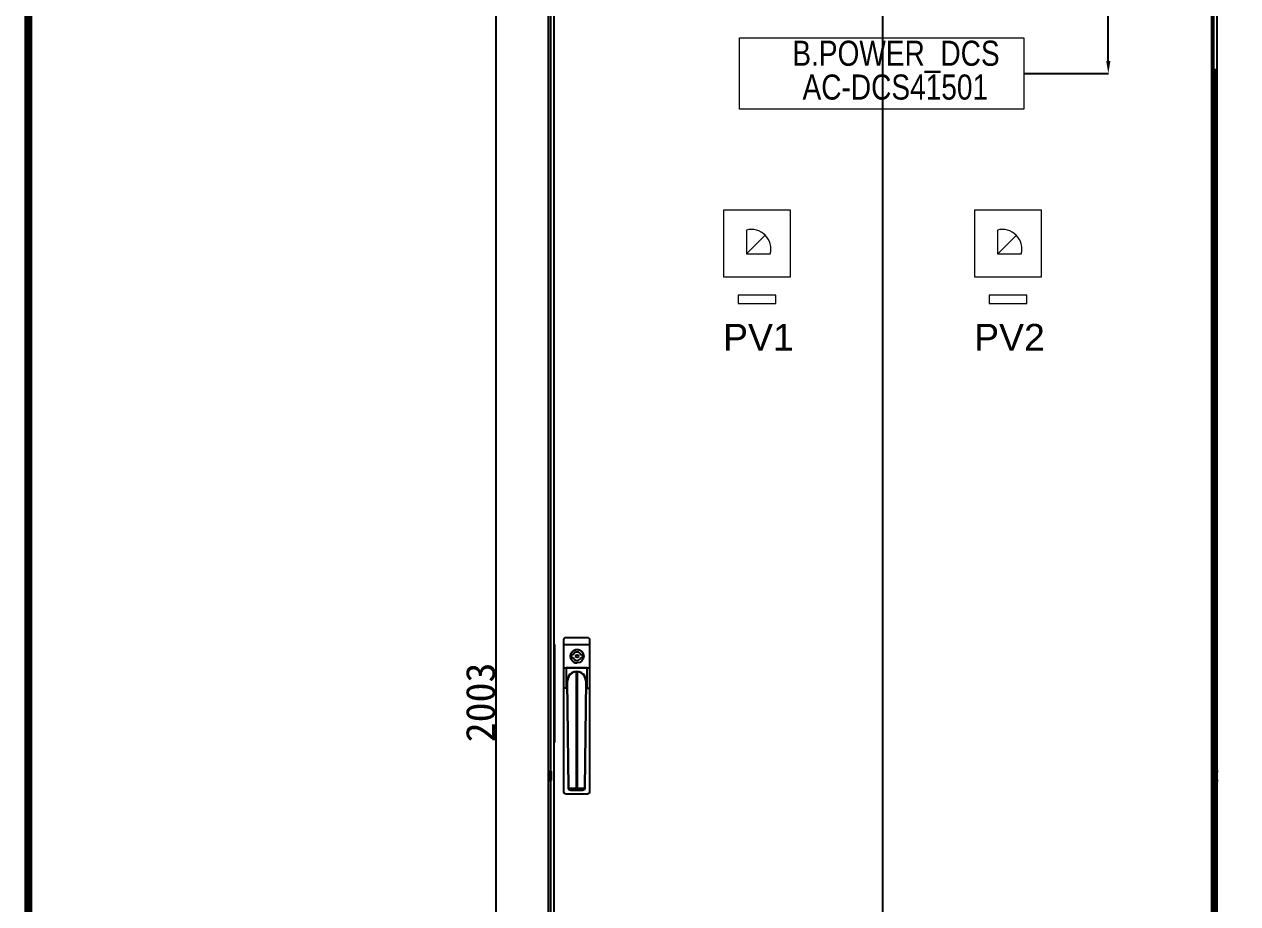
# Model space of a CAD drawing. Extents: x 81437 to 204847, y -54769 to -29444.
# Drawn here: x 81550 to 83000, y -48531 to -47481 of the extents above; entities that cross this region are included whole.
import ezdxf
from ezdxf.enums import TextEntityAlignment as Align
from ezdxf.lldxf.tags import DXFTag

# ---------------------------------------------------------------- set-up
doc = ezdxf.new("R2010")
doc.units = 0
doc.header["$LTSCALE"] = 100
doc.header["$MEASUREMENT"] = 0
doc.layers.add('HLSTK', color=7, linetype='Continuous')
doc.layers.add('t', color=1, linetype='Continuous')
doc.layers.add('细实线', color=7, linetype='Continuous', lineweight=20)
doc.styles.add('HZ', font='arial.ttf', dxfattribs={"width": 0.7})
doc.styles.get("Standard").update_dxf_attribs({"font": ''})
doc.styles.add('微软雅黑', font='')
doc.styles.get('Standard').set_extended_font_data('SimSun')
doc.styles.get('微软雅黑').set_extended_font_data('Microsoft YaHei')
tags = doc.linetypes.add('CENTER', pattern=[2, 1.25, -0.25, 0.25, -0.25]).pattern_tags.tags
tags[10:11] = [DXFTag(74, 4), DXFTag(75, 0), DXFTag(340, '0'), DXFTag(46, 1.0), DXFTag(50, 0.0), DXFTag(44, 0.0), DXFTag(45, 0.0)]
tags[8:9] = [DXFTag(74, 4), DXFTag(75, 0), DXFTag(340, '0'), DXFTag(46, 1.0), DXFTag(50, 0.0), DXFTag(44, 0.0), DXFTag(45, 0.0)]
tags[6:7] = [DXFTag(74, 4), DXFTag(75, 0), DXFTag(340, '0'), DXFTag(46, 1.0), DXFTag(50, 0.0), DXFTag(44, 0.0), DXFTag(45, 0.0)]
tags[4:5] = [DXFTag(74, 4), DXFTag(75, 0), DXFTag(340, '0'), DXFTag(46, 1.0), DXFTag(50, 0.0), DXFTag(44, 0.0), DXFTag(45, 0.0)]
doc.dimstyles.new('ISO-25', dxfattribs={"dimtxt": 35, "dimasz": 35, "dimexe": 1.25, "dimexo": 0.625, "dimtad": 1, "dimtoh": 1, "dimdec": 0, "dimtxsty": 'Standard', "dimcen": 2.5, "dimadec": 0, "dimazin": 0, "dimtfac": 1, "dimtdec": 0, "dimtmove": 0, "dimatfit": 3, "dimfxl": 1, "dimarcsym": 0})
doc.dimstyles.new('STANDARD$0', dxfattribs={"dimtxt": 25, "dimasz": 15, "dimexe": 0.18, "dimexo": 0.0625, "dimgap": 0.09, "dimtad": 0, "dimdec": 0, "dimzin": 0, "dimdsep": 46, "dimtxsty": 'Standard', "dimcen": 0.09, "dimadec": 0, "dimazin": 0, "dimtfac": 1, "dimtdec": 0, "dimtofl": 0, "dimtmove": 0, "dimatfit": 3, "dimfxl": 1, "dimtolj": 1, "dimtzin": 0, "dimarcsym": 0})

# ---------------------------------------------------------------- blocks, each defined once
blk = doc.blocks.new('*D141')
at = {"color": 0, "lineweight": -2, "transparency": 16777216}
for p, q in [((82175.5, -47289.7), (82111.9, -47289.7)), ((82113.2, -47324.7), (82113.2, -49257.2)), ((82175.5, -49292.2), (82111.9, -49292.2))]:
    blk.add_line(p, q, dxfattribs=at)
at = {"color": 0, "transparency": 16777216}
for points in [[(82119, -47324.7), (82107.4, -47324.7), (82113.2, -47289.7)], [(82107.4, -49257.2), (82119, -49257.2), (82113.2, -49292.2)]]:
    blk.add_solid(points, dxfattribs=at)
at = {"layer": 'Defpoints', "color": 0, "transparency": 16777216}
for p in [(82176.1, -47289.7), (82113.2, -49292.2), (82176.1, -49292.2)]:
    blk.add_point(p, dxfattribs=at)
at = {"color": 0, "transparency": 16777216, "insert": (82095.1, -48291), "char_height": 35, "attachment_point": 5, "rotation": 90}
blk.add_mtext('2003', dxfattribs=at)
blk = doc.blocks.new('*D138')
at = {"layer": 'Defpoints', "color": 0, "transparency": 16777216}
for p in [(82744.2, -47289.6), (82845.1, -47289.6), (82744.2, -47539.6)]:
    blk.add_point(p, dxfattribs=at)
at = {"layer": '细实线', "color": 0, "lineweight": -2, "transparency": 16777216}
for p, q in [((82744.3, -47289.6), (82845.3, -47289.6)), ((82845.1, -47304.6), (82845.1, -47389.6)), ((82845.1, -47524.6), (82845.1, -47439.5)), ((82744.3, -47539.6), (82845.3, -47539.6))]:
    blk.add_line(p, q, dxfattribs=at)
at = {"layer": '细实线', "color": 0, "transparency": 16777216}
for points in [[(82847.6, -47304.6), (82842.6, -47304.6), (82845.1, -47289.6)], [(82842.6, -47524.6), (82847.6, -47524.6), (82845.1, -47539.6)]]:
    blk.add_solid(points, dxfattribs=at)
at = {"layer": '细实线', "color": 0, "transparency": 16777216, "insert": (82845.1, -47414.6), "char_height": 25, "attachment_point": 5, "rotation": 90}
blk.add_mtext('\\A1;250', dxfattribs=at)
blk = doc.blocks.new('图框')
at = {"layer": 't', "color": 7, "const_width": 9.62}
blk.add_lwpolyline([(4109.5, -3210.4), (4109.5, -58.9), (-6.2, -58.9), (-6.2, -3210.4)], close=True, dxfattribs=at)
at = {"color": 7, "style": '微软雅黑', "flags": 8}
for tag, p, height in [('DWG.NAME:', (1375.5, -2969.2), 25), ('DWG.NO.:', (3122, -3089.3), 24), ('图纸编号', (3309.2, -3111.3), 24), ('FILENO.:', (3122.5, -3165), 24), ('文档号', (3311.6, -3183), 24)]:
    blk.add_attdef(tag, p, '', height=height, dxfattribs=at)
at = {"color": 7, "style": '微软雅黑', "width": 0.8, "flags": 8}
for tag, p, height in [('PROJECTNAME:', (3119.3, -2971.7), 24), ('PROJECT_NAME', (3324.7, -2969.2), 25)]:
    blk.add_attdef(tag, p, '', height=height, dxfattribs=at)
at = {"color": 7, "style": '微软雅黑', "flags": 8}
for tag, height, width, p in [('RENLIU', 24, 0.7, (692, -3009.2)), ('SHUFENWANG', 24, 0.7, (879.6, -3009.2)), ('FANGHOU', 24, 0.7, (1063.6, -3009.2)), ('DANDANLI', 24, 0.7, (1243.9, -3009.2)), ('#10STATIONONTROLCABINETCOVER', 30, 0.6, (1771.7, -3076)), ('HANGZHOUHOLLYSYSAUTOMATIONCO.,LTD.', 24, 0.7, (2763.9, -3104.6))]:
    blk.add_attdef(tag, text='', height=height, dxfattribs=dict(at, width=width)).set_placement(p, align=Align.MIDDLE)
for tag, p in [('图纸名称:', (1371.6, -3024.8)), ('项目名称', (3272.9, -3045.6))]:
    blk.add_attdef(tag, text='', height=25, dxfattribs=at).set_placement(p, align=Align.BOTTOM_LEFT)
at = {"color": 7, "flags": 8}
blk.add_attdef('A', text='', height=23, dxfattribs=at).set_placement((53.7, -3033.7), align=Align.MIDDLE)
at = {"color": 7, "style": '微软雅黑', "flags": 8}
for tag, height, p in [('设计时间', 23, (207.7, -3033.7)), ('刘仁', 23, (692, -3061.1)), ('王姝芬', 23, (879.6, -3061.1)), ('侯方', 23, (1063.6, -3061.1)), ('李丹丹', 23, (1243.9, -3061.1)), ('PAGEXOFX', 24, (3947.6, -3097.9)), ('REV.', 24, (53.2, -3121.9)), ('DATE', 24, (202.7, -3121.9)), ('DESCRIPTION', 24, (445.6, -3121.9)), ('PREPARED', 24, (692, -3121.9)), ('CHECKED', 24, (879.6, -3121.9)), ('SIGNED', 24, (1063.6, -3121.9)), ('APPROVED', 24, (1243.9, -3121.9)), ('图纸名称', 30, (1771.7, -3153.6)), ('第几页共几页', 24, (3947.6, -3172.9))]:
    blk.add_attdef(tag, text='', height=height, dxfattribs=at).set_placement(p, align=Align.MIDDLE)

msp = doc.modelspace()

# ---------------------------------------------------------------- linework, layer by layer
at = {"color": 1, "linetype": 'CENTER'}
msp.add_line((82575.3, -47164.6), (82575.3, -49408.4), dxfattribs=at)
at = {"color": 7, "linetype": 'Continuous'}
for p, q in [((82176.1, -49247.2), (82176.1, -47289.7)), ((82179.1, -49267.7), (82179.1, -47292.7)), ((82182.7, -47292.7), (82182.7, -48221.7)), ((82968.8, -49267.7), (82968.8, -47292.7)), ((82971.1, -49267.7), (82971.1, -47292.7)), ((82975.1, -49247.2), (82975.1, -47335.2)), ((82178.5, -47484.2), (82178.5, -48373.2)), ((82972.2, -48373.2), (82972.2, -47534.2)), ((82972.7, -47534.2), (82972.7, -48373.2)), ((82182.7, -48221.7), (82182.7, -48338.7)), ((82183.4, -48221.7), (82183.4, -48338.7)), ((82182.7, -48338.7), (82182.7, -49267.7)), ((82176.1, -48373.2), (82178.5, -48373.2)), ((82176.8, -48373.2), (82179.2, -48373.2)), ((82177.3, -48373.2), (82177.3, -48384.2)), ((82178, -48373.2), (82178, -48384.2)), ((82178.1, -48384.2), (82178.1, -48373.2)), ((82178.7, -48373.2), (82178.7, -48384.2)), ((82178.7, -48373.2), (82179.1, -48373.2)), ((82178.8, -48384.2), (82178.8, -48373.2)), ((82179.4, -48373.2), (82179.4, -48384.2)), ((82179.4, -48373.2), (82179.8, -48373.2)), ((82973.2, -48373.2), (82971.8, -48373.2)), ((82973.7, -48373.2), (82972.3, -48373.2)), ((82973.2, -48384.2), (82973.2, -48373.2)), ((82973.4, -48373.2), (82975.8, -48373.2)), ((82973.7, -48384.2), (82973.7, -48373.2)), ((82973.8, -48373.2), (82973.8, -48384.2)), ((82974.3, -48373.2), (82974.3, -48384.2)), ((82974.6, -48384.2), (82974.6, -48373.2)), ((82975.1, -48384.2), (82975.1, -48373.2)), ((82176.1, -48384.2), (82178.5, -48384.2)), ((82176.8, -48384.2), (82179.2, -48384.2)), ((82178.5, -48384.2), (82178.5, -49073.2)), ((82178.7, -48384.2), (82179.1, -48384.2)), ((82179.4, -48384.2), (82179.8, -48384.2)), ((82973.2, -48384.2), (82971.8, -48384.2)), ((82972.2, -49073.2), (82972.2, -48384.2)), ((82973.7, -48384.2), (82972.3, -48384.2)), ((82972.7, -48384.2), (82972.7, -49073.2)), ((82973.4, -48384.2), (82975.8, -48384.2))]:
    msp.add_line(p, q, dxfattribs=at)
for p, q in [((82194.5, -48221.8), (82225.2, -48221.8)), ((82194.5, -48249.6), (82225.2, -48249.6))]:
    msp.add_line(p, q)
at = {"color": 4, "linetype": 'Continuous'}
for p, q in [((82203.3, -48234.2), (82203.3, -48237.2)), ((82205.6, -48234.2), (82203.3, -48234.2)), ((82203.3, -48237.2), (82205.6, -48237.2)), ((82217.3, -48234.4), (82215.1, -48234.3)), ((82215.1, -48237.3), (82217.3, -48237.4)), ((82217.3, -48237.4), (82217.3, -48234.4))]:
    msp.add_line(p, q, dxfattribs=at)
at = {"lineweight": -3}
for p, q in [((82209.2, -48254.3), (82209.2, -48396.1)), ((82210.5, -48254.3), (82210.5, -48396.1)), ((82197.2, -48273.9), (82194.5, -48273.9)), ((82222.4, -48273.9), (82225.2, -48273.9)), ((82200.5, -48393.5), (82209.2, -48393.5)), ((82210.5, -48393.5), (82219.1, -48393.5))]:
    msp.add_line(p, q, dxfattribs=at)
at = {"color": 3, "linetype": 'Continuous'}
for p, q in [((82973.9, -48373.2), (82976.3, -48373.2)), ((82973.9, -48384.2), (82976.3, -48384.2))]:
    msp.add_line(p, q, dxfattribs=at)
at = {"lineweight": 20}
msp.add_lwpolyline([(82404.2, -47497.1), (82744.2, -47497.1), (82744.2, -47582.1), (82404.2, -47582.1)], close=True, dxfattribs=at)
msp.add_lwpolyline([(82197.1, -48213.4), (82222.6, -48213.4, -0.414214), (82225.2, -48216), (82225.2, -48397.9, -0.414214), (82222.6, -48400.5), (82197.1, -48400.5, -0.414214), (82194.5, -48397.9), (82194.5, -48216, -0.414214)], format="xyb", close=True)
at = {"lineweight": -3}
msp.add_lwpolyline([(82222.4, -48273.9), (82222.4, -48249.6), (82197.2, -48249.6), (82197.2, -48273.9)], dxfattribs=at)
for points in [[(82221.1, -48265.2), (82219.5, -48393.5, -0.40988), (82216.9, -48396.1), (82202.7, -48396.1, -0.40988), (82200.1, -48393.5), (82198.5, -48265.2)], [(82209.2, -48395.7), (82202.7, -48395.7, -0.40988), (82200.5, -48393.5), (82198.9, -48265.2)], [(82220.8, -48265.2), (82219.1, -48393.5, -0.40988), (82216.9, -48395.7), (82210.5, -48395.7)]]:
    msp.add_lwpolyline(points, format="xyb", dxfattribs=at)
at = {"color": 4, "linetype": 'Continuous'}
for radius in [8, 1.6]:
    msp.add_circle((82210.3, -48235.8), radius, dxfattribs=at)
for radius, start, end in [(8, 89.4964, 270), (8, 0, 89.4964), (5, 16.954, 162.0388), (5, 196.954, 342.0388)]:
    msp.add_arc((82210.3, -48235.8), radius, start, end, dxfattribs=at)
at = {"lineweight": -3}
for radius in [11.3, 10.9]:
    msp.add_arc((82209.8, -48265.2), radius, 358.302, 181.698, dxfattribs=at)
at = {"layer": '细实线', "color": 7}
for p, q in [((82412.6, -47726.7), (82412.6, -47755.2)), ((82412.9, -47755.2), (82435.2, -47732.9)), ((82712.6, -47726.7), (82712.6, -47755.2)), ((82712.9, -47755.2), (82735.2, -47732.9)), ((82412.6, -47755.2), (82441.2, -47755.2)), ((82712.6, -47755.2), (82741.2, -47755.2))]:
    msp.add_line(p, q, dxfattribs=at)
for points in [[(82385.4, -47782.7), (82465.4, -47782.7), (82465.4, -47702.7), (82385.4, -47702.7)], [(82685.4, -47782.7), (82765.4, -47782.7), (82765.4, -47702.7), (82685.4, -47702.7)], [(82402.9, -47814.4), (82447.9, -47814.4), (82447.9, -47804.4), (82402.9, -47804.4)], [(82702.9, -47814.4), (82747.9, -47814.4), (82747.9, -47804.4), (82702.9, -47804.4)]]:
    msp.add_lwpolyline(points, close=True, dxfattribs=at)
for centre in [(82418.5, -47749.3), (82718.5, -47749.3)]:
    msp.add_arc(centre, 23.4, 345.4011, 104.6463, dxfattribs=at)

# ---------------------------------------------------------------- block references
at = {"color": 1}
msp.add_blockref('图框', (81560.7, -46896.2), dxfattribs=at)

# ---------------------------------------------------------------- texts
at = {"style": 'HZ'}
for s, p in [('PV1', (82427, -47870.8)), ('PV2', (82727, -47870.8))]:
    msp.add_text(s, height=32, dxfattribs=at).set_placement(p, align=Align.CENTER)
at = {"layer": 'HLSTK', "color": 7, "style": 'HZ', "width": 0.8}
for s, p in [('B.POWER_DCS', (82591.4, -47530.4)), ('AC-DCS41501', (82590.6, -47570.8))]:
    msp.add_text(s, height=30, dxfattribs=at).set_placement(p, align=Align.CENTER)

# ---------------------------------------------------------------- dimensions: what is measured, and where the dimension line sits
at = {"color": 3}
dim = msp.add_linear_dim(base=(82113.1883608, -49292.2487368), p1=(82176.134282, -47289.7487368), p2=(82176.134282, -49292.2487368), angle=90, dimstyle='ISO-25', dxfattribs=at)
dim.commit()
dim.dimension.update_dxf_attribs({"geometry": '*D141', "text_midpoint": (82095.0633608, -48290.9987368)})
at = {"layer": '细实线', "color": 3}
dim = msp.add_linear_dim(base=(82845.1, -47289.6), p1=(82744.2, -47539.6), p2=(82744.2, -47289.6), angle=90, dimstyle='STANDARD$0', dxfattribs=at)
dim.commit()
dim.dimension.update_dxf_attribs({"geometry": '*D138', "text_midpoint": (82845.1, -47414.6)})

doc.saveas('drawing.dxf')
